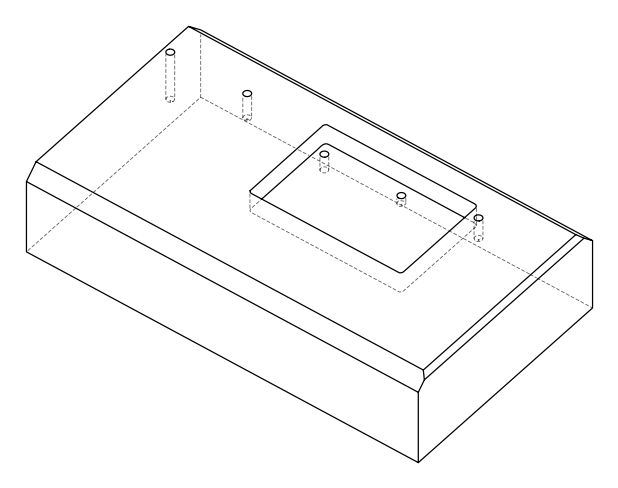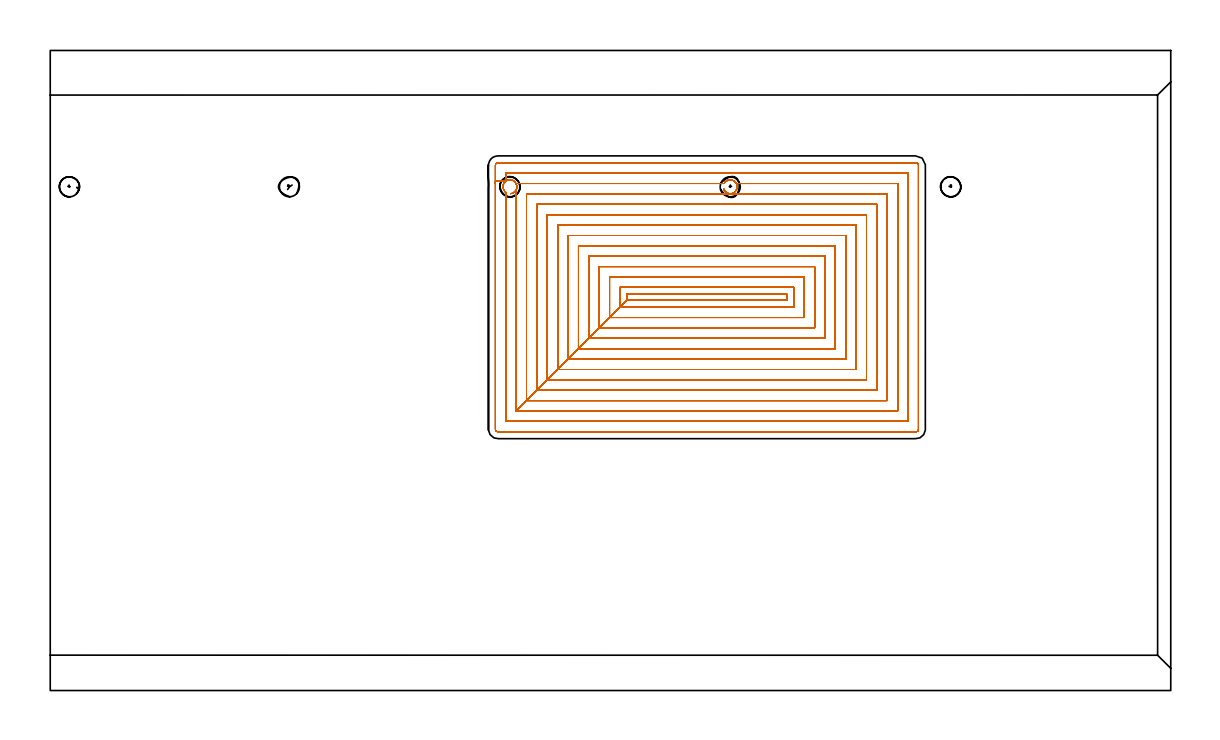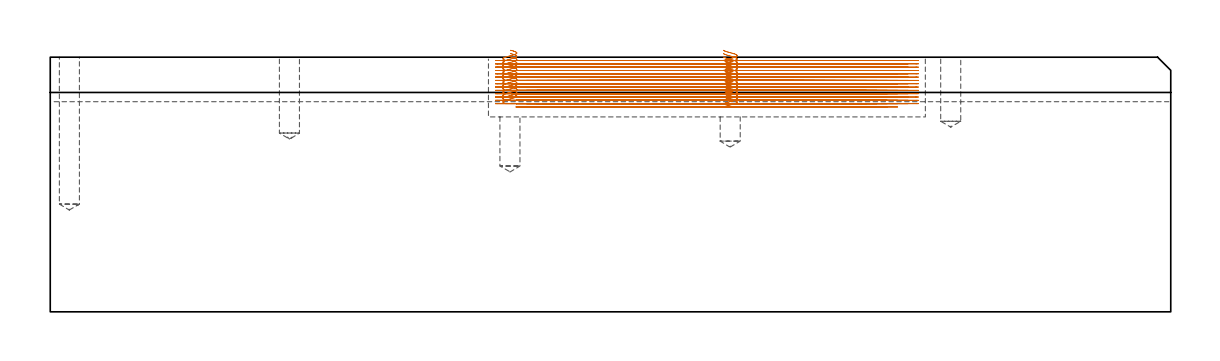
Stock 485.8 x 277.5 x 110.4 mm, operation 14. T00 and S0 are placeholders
(PLAN: 14 operations, 3 tool changes, 250.2 min)
(1 SPOT_DRILL | STEP1POCKET | NXT0321_9005460120000 | 0.03 min | 1 mm3)
(2 SPOT_DRILL_1 | STEP1POCKET_1 | NXT0321_9005460120000 | 0.03 min | 0 mm3)
(3 SPOT_DRILL_2 | STEP1POCKET_2 | NXT0321_9005460120000 | 0.03 min | 2802 mm3)
(4 SPOT_DRILL_3 | STEP1POCKET_3 | NXT0321_9005460120000 | 0.03 min | 2801 mm3)
(5 SPOT_DRILL_4 | STEP1POCKET_4 | NXT0321_9005460120000 | 0.03 min | 2 mm3)
(6 DRILL_BLIND_HOLE_INTO_CENTER | STEP1POCKET | UGT0301_203 | 0.27 min | 3804 mm3)
(7 DRILL_BLIND_HOLE_INTO_CENTER_1 | STEP1POCKET_1 | UGT0301_203 | 0.15 min | 1990 mm3)
(8 DRILL_BLIND_HOLE_INTO_CENTER_2 | STEP1POCKET_2 | UGT0301_203 | 0.11 min | 1342 mm3)
(9 DRILL_BLIND_HOLE_INTO_CENTER_3 | STEP1POCKET_3 | UGT0301_203 | 0.07 min | 707 mm3)
(10 DRILL_BLIND_HOLE_INTO_CENTER_4 | STEP1POCKET_4 | UGT0301_203 | 0.13 min | 1688 mm3)
(11 AREA_MILL | FG_CHAMFER_SURFACE | UGT0205_001 | 27.51 min | 90473 mm3)
(12 AREA_MILL_1 | FG_CHAMFER_SURFACE_1 | UGT0205_001 | 6.11 min | 4130 mm3)
(13 AREA_MILL_2 | FG_CHAMFER_SURFACE_2 | UGT0205_001 | 23.51 min | 56743 mm3)
(14 MILL_RECTANGULAR_POCKET | POCKET_RECTANGULAR_STRAIGHT | NXT0201_008 | Follow Part, ap 1.5, ae 75% | 192.17 min | 595418 mm3)
(TOOL NXT0321_9005460120000 | NC Spot Drill, 142deg, 12mm, Carbide, Uncoated | D12 PA142 FL30 Z2)
(TOOL UGT0301_203 | Twist Drill 8.7 mm | D8.7 PA118 FL80 Z2)
(TOOL UGT0205_001 | Chamfer Mill 20 x 3 x 45 deg. | D20 FL50 Z2)
(TOOL NXT0201_008 | ENDMILL 6mm [2P460-0600-NA 1630] | D6 FL26 Z6)
(OP 14 MILL_RECTANGULAR_POCKET, part 1 of 2)
G17 G21 G94 G90
T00 M6
G54
G17 G0 G90 X291.915 Y217.654 S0 M3
G43 Z120.4 H1
Z113.4
G94 G1 X292.018 Y217.301 Z113.301 F250.
X292.201 Y216.911 Z113.186
X292.432 Y216.61 Z113.084
X292.647 Y216.328 Z112.989
X293.212 Y215.866 Z112.794
X293.638 Y215.646 Z112.665
X294.037 Y215.517 Z112.553
X294.133 Y215.486 Z112.526
X294.614 Y215.416 Z112.396
X295.095 Y215.425 Z112.267
X295.576 Y215.513 Z112.136
X296.102 Y215.706 Z111.985
X296.423 Y215.88 Z111.888
X296.479 Y215.918 Z111.87
X297.011 Y216.385 Z111.68
X297.372 Y216.87 Z111.518
X297.546 Y217.197 Z111.419
X297.565 Y217.242 Z111.405
X297.731 Y217.811 Z111.247
X297.762 Y218.076 Z111.175
X297.788 Y218.294 Z111.116
X297.766 Y218.776 Z110.987
X297.657 Y219.287 Z110.847
X297.511 Y219.675 Z110.736
X297.106 Y220.314 Z110.533
X297.088 Y220.336 Z110.526
X296.63 Y220.773 Z110.356
X295.998 Y221.145 Z110.16
X295.833 Y221.213 Z110.112
X295.639 Y221.275 Z110.057
X295.095 Y221.375 Z109.909
X294.614 Y221.384 Z109.78
X294.099 Y221.309 Z109.641
X293.727 Y221.198 Z109.536
X293.106 Y220.868 Z109.348
X292.916 Y220.73 Z109.285
X292.677 Y220.513 Z109.199
X292.452 Y220.257 Z109.107
X292.415 Y220.202 Z109.09
X292.161 Y219.817 Z108.966
X292.154 Y219.8 Z108.961
X202. F500.
Y219.679
G2 X202.125 Y217.4 R3.009
G1 X202. Y217.148
Y121.2
X250. Y169.2
X319.4
Y171.8
X250.
Y169.2
X247. Y166.2
X322.4
Y174.8
X247.
Y166.2
X242.5 Y161.7
X326.9
Y179.3
X242.5
Y161.7
X238. Y157.2
X331.4
Y183.8
X238.
Y157.2
X233.5 Y152.7
X335.9
Y188.3
X233.5
Y152.7
X229. Y148.2
X340.4
Y192.8
X229.
Y148.2
X224.5 Y143.7
X344.9
Y197.3
X224.5
Y143.7
X220. Y139.2
X349.4
Y201.8
X220.
Y139.2
X215.5 Y134.7
X353.9
Y206.3
X215.5
Y134.7
X211. Y130.2
X358.4
Y210.8
X211.
Y130.2
X206.5 Y125.7
X362.9
Y215.3
X206.5
Y125.7
X202. Y121.2
X367.4
Y219.8
X297.432
G0 X199.568 Y215.43 Z113.4
G1 X199.708 Y215.438 Z113.362 F250.
X200.189 Y215.546 Z113.23
X200.747 Y215.777 Z113.068
X200.865 Y215.844 Z113.032
X201.151 Y216.047 Z112.938
X201.508 Y216.376 Z112.808
X201.641 Y216.53 Z112.754
X201.824 Y216.793 Z112.667
X202.125 Y217.4 Z112.486
X202.227 Y217.78 Z112.381
X202.288 Y218.293 Z112.242
X202.266 Y218.776 Z112.113
X202.15 Y219.319 Z111.964
X201.984 Y219.718 Z111.848
X201.664 Y220.223 Z111.688
X201.157 Y220.738 Z111.494
X200.636 Y221.076 Z111.328
X200.399 Y221.181 Z111.258
X200.279 Y221.233 Z111.223
X199.708 Y221.362 Z111.067
X199.227 Y221.389 Z110.937
X198.743 Y221.338 Z110.807
X198.275 Y221.208 Z110.677
X197.751 Y220.958 Z110.521
X197.359 Y220.684 Z110.393
X197.349 Y220.676 Z110.39
X196.892 Y220.183 Z110.21
X196.814 Y220.074 Z110.174
X196.65 Y219.792 Z110.086
X196.437 Y219.258 Z109.932
X196.317 Y218.697 Z109.778
X196.306 Y218.237 Z109.655
X196.307 Y218.218 Z109.65
X196.36 Y217.843 Z109.549
X196.51 Y217.33 Z109.406
X196.777 Y216.791 Z109.244
X197.169 Y216.294 Z109.075
X197.229 Y216.235 Z109.052
X197.5 Y216.03 Z108.961
Y116.7 F500.
X371.9
Y224.3
X197.5
Y220.783
X193.
Y113.2
G3 X194. Y112.2 R1.
G1 X375.4
G3 X376.4 Y113.2 R1.
G1 Y227.8
G3 X375.4 Y228.8 R1.
G1 X194.
G3 X193. Y227.8 R1.
G1 Y220.783
Y219.783
G0 X291.915 Y217.654 Z111.961
G1 X292.018 Y217.301 Z111.862 F250.
X292.201 Y216.911 Z111.747
X292.647 Y216.328 Z111.55
X293.212 Y215.866 Z111.355
X293.638 Y215.645 Z111.226
X294.133 Y215.486 Z111.087
X294.614 Y215.416 Z110.957
X295.095 Y215.425 Z110.828
X295.576 Y215.513 Z110.697
X296.102 Y215.706 Z110.547
X296.423 Y215.88 Z110.449
X296.479 Y215.918 Z110.431
X297.011 Y216.385 Z110.241
X297.372 Y216.87 Z110.079
X297.546 Y217.197 Z109.98
X297.565 Y217.242 Z109.967
X297.731 Y217.811 Z109.808
X297.788 Y218.294 Z109.678
X297.766 Y218.776 Z109.548
X297.657 Y219.287 Z109.408
X297.511 Y219.675 Z109.297
X297.106 Y220.314 Z109.094
X297.088 Y220.336 Z109.087
X296.63 Y220.773 Z108.917
X295.998 Y221.145 Z108.721
X295.833 Y221.213 Z108.673
X295.639 Y221.275 Z108.618
X295.095 Y221.375 Z108.47
X294.614 Y221.384 Z108.341
X294.099 Y221.309 Z108.202
X293.727 Y221.198 Z108.098
X293.106 Y220.868 Z107.909
X292.916 Y220.73 Z107.846
X292.677 Y220.513 Z107.76
X292.452 Y220.257 Z107.668
X292.161 Y219.817 Z107.527
X292.154 Y219.8 Z107.522
X202. F500.
Y219.679
G2 X202.125 Y217.4 R3.009
G1 X202. Y217.148
Y121.2
X250. Y169.2
X319.4
Y171.8
X250.
Y169.2
X247. Y166.2
X322.4
Y174.8
X247.
Y166.2
X242.5 Y161.7
X326.9
Y179.3
X242.5
Y161.7
X238. Y157.2
X331.4
Y183.8
X238.
Y157.2
X233.5 Y152.7
X335.9
Y188.3
X233.5
Y152.7
X229. Y148.2
X340.4
Y192.8
X229.
Y148.2
X224.5 Y143.7
X344.9
Y197.3
X224.5
Y143.7
X220. Y139.2
X349.4
Y201.8
X220.
Y139.2
X215.5 Y134.7
X353.9
Y206.3
X215.5
Y134.7
X211. Y130.2
X358.4
Y210.8
X211.
Y130.2
X206.5 Y125.7
X362.9
Y215.3
X206.5
Y125.7
X202. Y121.2
X367.4
Y219.8
X297.432
G0 X199.568 Y215.43 Z111.961
G1 X199.708 Y215.438 Z111.923 F250.
X200.189 Y215.546 Z111.791
X200.747 Y215.777 Z111.63
X200.865 Y215.844 Z111.593
X201.151 Y216.047 Z111.499
X201.508 Y216.376 Z111.369
X201.641 Y216.53 Z111.315
X201.824 Y216.793 Z111.229
X202.125 Y217.4 Z111.047
X202.227 Y217.78 Z110.942
X202.288 Y218.294 Z110.803
X202.266 Y218.776 Z110.674
X202.15 Y219.319 Z110.525
X201.984 Y219.718 Z110.409
X201.664 Y220.222 Z110.249
X201.157 Y220.737 Z110.056
X200.636 Y221.076 Z109.889
X200.279 Y221.233 Z109.784
X199.708 Y221.362 Z109.628
X199.227 Y221.389 Z109.499
X198.743 Y221.338 Z109.368
X198.276 Y221.209 Z109.238
X197.751 Y220.958 Z109.082
X197.359 Y220.684 Z108.954
X197.349 Y220.676 Z108.951
X196.892 Y220.183 Z108.771
X196.814 Y220.074 Z108.735
X196.65 Y219.792 Z108.647
X196.437 Y219.258 Z108.493
X196.317 Y218.697 Z108.34
X196.306 Y218.237 Z108.216
X196.307 Y218.218 Z108.211
X196.36 Y217.843 Z108.11
X196.51 Y217.33 Z107.967
X196.777 Y216.791 Z107.805
X197.169 Y216.294 Z107.636
X197.229 Y216.235 Z107.613
X197.5 Y216.03 Z107.522
Y116.7 F500.
X371.9
Y224.3
X197.5
Y220.783
X193.
Y113.2
G3 X194. Y112.2 R1.
G1 X375.4
G3 X376.4 Y113.2 R1.
G1 Y227.8
G3 X375.4 Y228.8 R1.
G1 X194.
G3 X193. Y227.8 R1.
G1 Y220.783
Y219.783
G0 X291.915 Y217.654 Z110.522
G1 X292.018 Y217.301 Z110.424 F250.
X292.201 Y216.911 Z110.308
X292.648 Y216.327 Z110.111
X293.211 Y215.866 Z109.916
X293.638 Y215.645 Z109.787
X294.133 Y215.486 Z109.648
X294.614 Y215.416 Z109.518
X295.095 Y215.425 Z109.389
X295.576 Y215.513 Z109.258
X296.102 Y215.706 Z109.108
X296.423 Y215.88 Z109.01
X296.479 Y215.918 Z108.992
X297.012 Y216.386 Z108.802
X297.371 Y216.869 Z108.64
X297.546 Y217.197 Z108.541
X297.565 Y217.242 Z108.528
X297.731 Y217.811 Z108.369
X297.788 Y218.294 Z108.239
X297.766 Y218.776 Z108.109
X297.657 Y219.287 Z107.969
X297.511 Y219.675 Z107.858
X297.106 Y220.314 Z107.655
X297.088 Y220.336 Z107.648
X296.63 Y220.773 Z107.478
X295.998 Y221.145 Z107.282
X295.833 Y221.213 Z107.234
X295.639 Y221.275 Z107.179
X295.095 Y221.375 Z107.031
X294.614 Y221.384 Z106.902
X294.099 Y221.309 Z106.763
X293.727 Y221.198 Z106.659
X293.106 Y220.868 Z106.47
X292.916 Y220.73 Z106.407
X292.677 Y220.513 Z106.321
X292.452 Y220.257 Z106.229
X292.161 Y219.817 Z106.088
X292.154 Y219.8 Z106.083
X202. F500.
Y219.679
G2 X202.126 Y217.403 R3.013
G1 X202. Y217.148
Y121.2
X250. Y169.2
X319.4
Y171.8
X250.
Y169.2
X247. Y166.2
X322.4
Y174.8
X247.
Y166.2
X242.5 Y161.7
X326.9
Y179.3
X242.5
Y161.7
X238. Y157.2
X331.4
Y183.8
X238.
Y157.2
X233.5 Y152.7
X335.9
Y188.3
X233.5
Y152.7
X229. Y148.2
X340.4
Y192.8
X229.
Y148.2
X224.5 Y143.7
X344.9
Y197.3
X224.5
Y143.7
X220. Y139.2
X349.4
Y201.8
X220.
Y139.2
X215.5 Y134.7
X353.9
Y206.3
X215.5
Y134.7
X211. Y130.2
X358.4
Y210.8
X211.
Y130.2
X206.5 Y125.7
X362.9
Y215.3
X206.5
Y125.7
X202. Y121.2
X367.4
Y219.8
X297.432
G0 X199.568 Y215.43 Z110.522
G1 X199.708 Y215.438 Z110.484 F250.
X200.189 Y215.546 Z110.353
X200.747 Y215.777 Z110.191
X200.865 Y215.844 Z110.154
X201.151 Y216.047 Z110.06
X201.508 Y216.376 Z109.93
X201.641 Y216.53 Z109.876
X201.824 Y216.793 Z109.79
X202.126 Y217.403 Z109.607
X202.227 Y217.778 Z109.503
X202.288 Y218.294 Z109.364
X202.266 Y218.776 Z109.235
X202.15 Y219.322 Z109.085
X201.984 Y219.717 Z108.971
X201.665 Y220.221 Z108.811
X201.157 Y220.737 Z108.617
X200.636 Y221.076 Z108.45
X200.279 Y221.233 Z108.346
X199.708 Y221.362 Z108.189
X199.227 Y221.389 Z108.06
X198.743 Y221.338 Z107.929
X198.277 Y221.209 Z107.8
X197.751 Y220.958 Z107.643
X197.359 Y220.684 Z107.515
X197.349 Y220.676 Z107.512
X196.892 Y220.183 Z107.332
X196.814 Y220.074 Z107.296
X196.65 Y219.792 Z107.208
X196.437 Y219.258 Z107.054
X196.316 Y218.693 Z106.9
X196.306 Y218.239 Z106.778
X196.308 Y218.21 Z106.77
X196.359 Y217.845 Z106.671
X196.51 Y217.33 Z106.528
X196.778 Y216.789 Z106.366
X197.168 Y216.295 Z106.197
X197.229 Y216.235 Z106.174
X197.5 Y216.03 Z106.083
Y116.7 F500.
X371.9
Y224.3
X197.5
Y220.783
X193.
Y113.2
G3 X194. Y112.2 R1.
G1 X375.4
G3 X376.4 Y113.2 R1.
G1 Y227.8
G3 X375.4 Y228.8 R1.
G1 X194.
G3 X193. Y227.8 R1.
G1 Y220.783
Y219.783
G0 X291.915 Y217.654 Z109.083
G1 X292.018 Y217.301 Z108.985 F250.
X292.201 Y216.911 Z108.869
X292.648 Y216.327 Z108.672
X293.211 Y215.866 Z108.477
X293.638 Y215.645 Z108.349
X294.133 Y215.486 Z108.209
X294.614 Y215.416 Z108.079
X295.095 Y215.425 Z107.95
X295.576 Y215.513 Z107.819
X296.102 Y215.706 Z107.669
X296.423 Y215.88 Z107.571
X296.479 Y215.918 Z107.553
X297.012 Y216.386 Z107.363
X297.371 Y216.869 Z107.201
X297.546 Y217.197 Z107.102
X297.565 Y217.242 Z107.089
X297.731 Y217.811 Z106.93
X297.788 Y218.294 Z106.8
X297.766 Y218.776 Z106.67
X297.657 Y219.287 Z106.53
X297.511 Y219.675 Z106.419
X297.106 Y220.314 Z106.217
X297.088 Y220.336 Z106.209
X296.63 Y220.773 Z106.039
X295.998 Y221.145 Z105.843
X295.833 Y221.213 Z105.795
X295.639 Y221.275 Z105.741
X295.095 Y221.375 Z105.592
X294.614 Y221.384 Z105.463
X294.099 Y221.309 Z105.324
X293.727 Y221.198 Z105.22
X293.106 Y220.868 Z105.031
X292.916 Y220.73 Z104.968
X292.677 Y220.513 Z104.882
X292.452 Y220.257 Z104.791
X292.161 Y219.817 Z104.649
X292.154 Y219.8 Z104.644
X202. F500.
Y219.679
G2 X202.126 Y217.403 R3.013
G1 X202. Y217.148
Y121.2
X250. Y169.2
X319.4
Y171.8
X250.
Y169.2
X247. Y166.2
X322.4
Y174.8
X247.
Y166.2
X242.5 Y161.7
X326.9
Y179.3
X242.5
Y161.7
X238. Y157.2
X331.4
Y183.8
X238.
Y157.2
X233.5 Y152.7
X335.9
Y188.3
X233.5
Y152.7
X229. Y148.2
X340.4
Y192.8
X229.
Y148.2
X224.5 Y143.7
X344.9
Y197.3
X224.5
Y143.7
X220. Y139.2
X349.4
Y201.8
X220.
Y139.2
X215.5 Y134.7
X353.9
Y206.3
X215.5
Y134.7
X211. Y130.2
X358.4
Y210.8
X211.
Y130.2
X206.5 Y125.7
X362.9
Y215.3
X206.5
Y125.7
X202. Y121.2
X367.4
Y219.8
X297.432
G0 X199.568 Y215.43 Z109.083
G1 X199.708 Y215.438 Z109.046 F250.
X200.189 Y215.546 Z108.914
X200.747 Y215.777 Z108.752
X200.865 Y215.844 Z108.715
X201.151 Y216.047 Z108.621
X201.508 Y216.376 Z108.491
X201.641 Y216.53 Z108.437
X201.824 Y216.793 Z108.351
X202.126 Y217.403 Z108.169
X202.227 Y217.778 Z108.064
X202.288 Y218.294 Z107.925
X202.266 Y218.776 Z107.796
X202.15 Y219.322 Z107.646
X201.984 Y219.717 Z107.532
X201.665 Y220.221 Z107.372
X201.155 Y220.738 Z107.177
X200.637 Y221.076 Z107.011
X200.279 Y221.233 Z106.907
X199.708 Y221.362 Z106.75
X199.227 Y221.389 Z106.621
X198.743 Y221.338 Z106.49
X198.278 Y221.209 Z106.361
X197.75 Y220.957 Z106.204
X197.359 Y220.684 Z106.076
X197.349 Y220.676 Z106.073
X196.892 Y220.183 Z105.893
X196.814 Y220.074 Z105.857
X196.65 Y219.792 Z105.77
X196.437 Y219.258 Z105.615
X196.316 Y218.693 Z105.461
X196.306 Y218.239 Z105.339
X196.308 Y218.21 Z105.331
X196.359 Y217.845 Z105.232
X196.51 Y217.33 Z105.089
X196.778 Y216.789 Z104.927
X197.168 Y216.295 Z104.758
X197.229 Y216.235 Z104.735
X197.5 Y216.03 Z104.644
Y116.7 F500.
X371.9
Y224.3
X197.5
Y220.783
X193.
Y113.2
G3 X194. Y112.2 R1.
G1 X375.4
G3 X376.4 Y113.2 R1.
G1 Y227.8
G3 X375.4 Y228.8 R1.
G1 X194.
G3 X193. Y227.8 R1.
G1 Y220.783
Y219.783
G0 X291.915 Y217.654 Z107.644
G1 X292.018 Y217.301 Z107.546 F250.
X292.201 Y216.911 Z107.43
X292.648 Y216.327 Z107.233
X293.211 Y215.866 Z107.038
X293.638 Y215.645 Z106.91
X294.133 Y215.486 Z106.77
X294.614 Y215.416 Z106.64
X295.095 Y215.425 Z106.511
X295.576 Y215.513 Z106.38
X296.102 Y215.706 Z106.23
X296.423 Y215.88 Z106.132
X296.479 Y215.918 Z106.114
X297.012 Y216.386 Z105.924
X297.371 Y216.869 Z105.763
X297.546 Y217.197 Z105.663
X297.565 Y217.242 Z105.65
X297.731 Y217.811 Z105.491
X297.788 Y218.294 Z105.361
X297.766 Y218.776 Z105.232
X297.657 Y219.287 Z105.092
X297.511 Y219.675 Z104.98
X297.106 Y220.314 Z104.778
X297.088 Y220.336 Z104.77
X296.63 Y220.773 Z104.601
X295.998 Y221.145 Z104.404
X295.833 Y221.213 Z104.356
X295.639 Y221.275 Z104.302
X295.095 Y221.375 Z104.153
X294.614 Y221.384 Z104.024
X294.099 Y221.309 Z103.885
X293.727 Y221.198 Z103.781
X293.106 Y220.868 Z103.592
X292.916 Y220.73 Z103.53
X292.677 Y220.513 Z103.443
X292.452 Y220.257 Z103.352
X292.161 Y219.817 Z103.21
X292.154 Y219.8 Z103.205
X202. F500.
Y219.679
G2 X202.126 Y217.403 R3.013
G1 X202. Y217.148
Y121.2
X250. Y169.2
X319.4
Y171.8
X250.
Y169.2
X247. Y166.2
X322.4
Y174.8
X247.
Y166.2
X242.5 Y161.7
X326.9
Y179.3
X242.5
Y161.7
X238. Y157.2
X331.4
Y183.8
X238.
Y157.2
X233.5 Y152.7
X335.9
Y188.3
X233.5
Y152.7
X229. Y148.2
X340.4
Y192.8
X229.
Y148.2
X224.5 Y143.7
X344.9
Y197.3
X224.5
Y143.7
X220. Y139.2
X349.4
Y201.8
X220.
Y139.2
X215.5 Y134.7
X353.9
Y206.3
X215.5
Y134.7
X211. Y130.2
X358.4
Y210.8
X211.
Y130.2
X206.5 Y125.7
X362.9
Y215.3
X206.5
Y125.7
X202. Y121.2
X367.4
Y219.8
X297.432
G0 X199.568 Y215.43 Z107.644
G1 X199.708 Y215.438 Z107.607 F250.
X200.189 Y215.546 Z107.475
X200.747 Y215.777 Z107.313
X200.865 Y215.844 Z107.276
X201.151 Y216.047 Z107.183
X201.508 Y216.376 Z107.052
X201.641 Y216.53 Z106.998
X201.824 Y216.793 Z106.912
X202.126 Y217.403 Z106.73
X202.227 Y217.778 Z106.625
X202.288 Y218.294 Z106.486
X202.266 Y218.776 Z106.357
X202.15 Y219.322 Z106.208
X201.984 Y219.717 Z106.093
X201.663 Y220.223 Z105.932
X201.156 Y220.738 Z105.739
X200.637 Y221.076 Z105.573
X200.279 Y221.233 Z105.468
X199.708 Y221.362 Z105.311
X199.227 Y221.389 Z105.182
X198.743 Y221.338 Z105.051
X198.279 Y221.209 Z104.922
X197.75 Y220.957 Z104.765
X197.359 Y220.684 Z104.638
X197.349 Y220.676 Z104.634
X196.892 Y220.183 Z104.454
X196.814 Y220.074 Z104.418
X196.65 Y219.792 Z104.331
X196.437 Y219.258 Z104.177
X196.316 Y218.693 Z104.022
X196.306 Y218.239 Z103.9
X196.308 Y218.21 Z103.892
X196.359 Y217.845 Z103.794
X196.51 Y217.33 Z103.65
X196.778 Y216.789 Z103.488
X197.168 Y216.295 Z103.319
X197.229 Y216.235 Z103.297
X197.5 Y216.03 Z103.205
Y116.7 F500.
X371.9
Y224.3
X197.5
Y220.783
X193.
Y113.2
G3 X194. Y112.2 R1.
G1 X375.4
G3 X376.4 Y113.2 R1.
G1 Y227.8
G3 X375.4 Y228.8 R1.
G1 X194.
G3 X193. Y227.8 R1.
G1 Y220.783
Y219.783
G0 X291.915 Y217.654 Z106.205
G1 X292.018 Y217.301 Z106.107 F250.
X292.201 Y216.911 Z105.991
X292.648 Y216.327 Z105.794
X293.211 Y215.866 Z105.6
X293.638 Y215.645 Z105.471
X294.133 Y215.486 Z105.331
X294.614 Y215.416 Z105.201
X295.095 Y215.425 Z105.072
X295.576 Y215.513 Z104.941
X296.102 Y215.706 Z104.791
X296.423 Y215.88 Z104.693
X296.479 Y215.918 Z104.675
X297.012 Y216.386 Z104.485
X297.371 Y216.869 Z104.324
X297.546 Y217.197 Z104.224
X297.565 Y217.242 Z104.211
X297.731 Y217.811 Z104.052
X297.788 Y218.294 Z103.922
X297.766 Y218.776 Z103.793
X297.657 Y219.287 Z103.653
X297.511 Y219.675 Z103.541
X297.106 Y220.314 Z103.339
X297.088 Y220.336 Z103.331
X296.63 Y220.773 Z103.162
X295.998 Y221.145 Z102.965
X295.833 Y221.213 Z102.917
X295.639 Y221.275 Z102.863
X295.095 Y221.375 Z102.715
X294.614 Y221.384 Z102.586
X294.099 Y221.309 Z102.446
X293.727 Y221.198 Z102.342
X293.106 Y220.868 Z102.154
X292.916 Y220.73 Z102.091
X292.677 Y220.513 Z102.004
X292.452 Y220.257 Z101.913
X292.161 Y219.817 Z101.772
X292.154 Y219.8 Z101.767
X202. F500.
Y219.679
G2 X202.126 Y217.403 R3.013
G1 X202. Y217.148
Y121.2
X250. Y169.2
X319.4
Y171.8
X250.
Y169.2
X247. Y166.2
X322.4
Y174.8
X247.
Y166.2
X242.5 Y161.7
X326.9
Y179.3
X242.5
Y161.7
X238. Y157.2
X331.4
Y183.8
X238.
Y157.2
X233.5 Y152.7
X335.9
Y188.3
X233.5
Y152.7
X229. Y148.2
X340.4
Y192.8
X229.
Y148.2
X224.5 Y143.7
X344.9
Y197.3
X224.5
Y143.7
X220. Y139.2
X349.4
Y201.8
X220.
Y139.2
X215.5 Y134.7
X353.9
Y206.3
X215.5
Y134.7
X211. Y130.2
X358.4
Y210.8
X211.
Y130.2
X206.5 Y125.7
X362.9
Y215.3
X206.5
Y125.7
X202. Y121.2
X367.4
Y219.8
X297.432
G0 X199.568 Y215.43 Z106.205
G1 X199.708 Y215.438 Z106.168 F250.
X200.189 Y215.546 Z106.036
X200.747 Y215.777 Z105.874
X200.865 Y215.844 Z105.838
X201.151 Y216.047 Z105.744
X201.508 Y216.376 Z105.614
X201.641 Y216.53 Z105.559
X201.824 Y216.793 Z105.473
X202.126 Y217.403 Z105.291
X202.227 Y217.778 Z105.187
X202.288 Y218.294 Z105.048
X202.266 Y218.776 Z104.918
X202.15 Y219.322 Z104.769
X201.984 Y219.717 Z104.654
X201.663 Y220.223 Z104.493
X201.156 Y220.738 Z104.3
X200.637 Y221.076 Z104.134
X200.279 Y221.233 Z104.029
X199.708 Y221.362 Z103.872
X199.227 Y221.389 Z103.743
X198.743 Y221.338 Z103.613
X198.279 Y221.209 Z103.484
X197.75 Y220.957 Z103.327
X197.359 Y220.684 Z103.199
X197.349 Y220.676 Z103.195
X196.892 Y220.183 Z103.015
X196.814 Y220.074 Z102.979
X196.65 Y219.792 Z102.892
X196.437 Y219.258 Z102.738
X196.316 Y218.693 Z102.583
X196.306 Y218.239 Z102.461
X196.308 Y218.21 Z102.453
X196.359 Y217.845 Z102.355
X196.51 Y217.33 Z102.211
X196.778 Y216.789 Z102.049
X197.168 Y216.295 Z101.88
X197.229 Y216.235 Z101.858
X197.5 Y216.03 Z101.767
Y116.7 F500.
X371.9
Y224.3
X197.5
Y220.783
X193.
Y113.2
G3 X194. Y112.2 R1.
G1 X375.4
G3 X376.4 Y113.2 R1.
G1 Y227.8
G3 X375.4 Y228.8 R1.
G1 X194.
G3 X193. Y227.8 R1.
G1 Y220.783
Y219.783
G0 X291.915 Y217.654 Z104.767
G1 X292.018 Y217.301 Z104.668 F250.
X292.201 Y216.911 Z104.553
X292.648 Y216.327 Z104.355
X293.211 Y215.866 Z104.161
X293.638 Y215.645 Z104.032
X294.133 Y215.486 Z103.892
X294.614 Y215.416 Z103.762
X295.095 Y215.425 Z103.633
X295.576 Y215.513 Z103.502
X296.102 Y215.706 Z103.352
X296.423 Y215.88 Z103.254
X296.479 Y215.918 Z103.236
X297.012 Y216.386 Z103.046
X297.371 Y216.869 Z102.885
X297.546 Y217.197 Z102.785
X297.565 Y217.242 Z102.772
X297.731 Y217.811 Z102.613
X297.788 Y218.294 Z102.483
X297.766 Y218.776 Z102.354
X297.657 Y219.287 Z102.214
X297.511 Y219.675 Z102.103
X297.106 Y220.314 Z101.9
X297.088 Y220.336 Z101.892
X296.63 Y220.773 Z101.723
X295.998 Y221.145 Z101.526
X295.833 Y221.213 Z101.478
X295.639 Y221.275 Z101.424
X295.095 Y221.375 Z101.276
X294.614 Y221.384 Z101.147
X294.099 Y221.309 Z101.007
X293.727 Y221.198 Z100.903
X293.106 Y220.868 Z100.715
X292.916 Y220.73 Z100.652
X292.677 Y220.513 Z100.565
X292.452 Y220.257 Z100.474
X292.161 Y219.817 Z100.333
X292.154 Y219.8 Z100.328
X202. F500.
Y219.679
G2 X202.126 Y217.403 R3.013
G1 X202. Y217.148
Y121.2
X250. Y169.2
X319.4
Y171.8
X250.
Y169.2
X247. Y166.2
X322.4
Y174.8
X247.
Y166.2
X242.5 Y161.7
X326.9
Y179.3
X242.5
Y161.7
X238. Y157.2
X331.4
Y183.8
X238.
Y157.2
X233.5 Y152.7
X335.9
Y188.3
X233.5
Y152.7
X229. Y148.2
X340.4
Y192.8
X229.
Y148.2
X224.5 Y143.7
X344.9
Y197.3
X224.5
Y143.7
X220. Y139.2
X349.4
Y201.8
X220.
Y139.2
X215.5 Y134.7
X353.9
Y206.3
X215.5
Y134.7
X211. Y130.2
X358.4
Y210.8
X211.
Y130.2
X206.5 Y125.7
X362.9
Y215.3
X206.5
Y125.7
X202. Y121.2
X367.4
Y219.8
X297.432
G0 X199.568 Y215.43 Z104.767
G1 X199.708 Y215.438 Z104.729 F250.
X200.189 Y215.546 Z104.597
X200.747 Y215.777 Z104.435
X200.865 Y215.844 Z104.399
X201.151 Y216.047 Z104.305
X201.508 Y216.376 Z104.175
X201.641 Y216.53 Z104.12
X201.824 Y216.793 Z104.034
X202.126 Y217.403 Z103.852
X202.227 Y217.778 Z103.748
X202.288 Y218.294 Z103.609
X202.266 Y218.776 Z103.479
X202.15 Y219.322 Z103.33
X201.984 Y219.717 Z103.215
X201.663 Y220.223 Z103.054
X201.156 Y220.738 Z102.861
X200.637 Y221.076 Z102.695
X200.279 Y221.233 Z102.59
X199.708 Y221.362 Z102.433
X199.227 Y221.389 Z102.304
X198.743 Y221.338 Z102.174
X198.275 Y221.208 Z102.044
X197.751 Y220.958 Z101.888
X197.359 Y220.684 Z101.76
X197.349 Y220.676 Z101.756
X196.892 Y220.183 Z101.576
X196.814 Y220.074 Z101.54
X196.65 Y219.792 Z101.453
X196.437 Y219.258 Z101.299
X196.316 Y218.693 Z101.144
X196.306 Y218.239 Z101.022
X196.308 Y218.21 Z101.015
X196.359 Y217.845 Z100.916
X196.51 Y217.33 Z100.772
X196.778 Y216.789 Z100.61
X197.168 Y216.295 Z100.442
X197.229 Y216.235 Z100.419
X197.5 Y216.03 Z100.328
Y116.7 F500.
X371.9
Y224.3
X197.5
Y220.783
X193.
Y113.2
G3 X194. Y112.2 R1.
G1 X375.4
G3 X376.4 Y113.2 R1.
G1 Y227.8
G3 X375.4 Y228.8 R1.
G1 X194.
G3 X193. Y227.8 R1.
G1 Y220.783
Y219.783
G0 X291.915 Y217.654 Z103.328
G1 X292.018 Y217.301 Z103.229 F250.
X292.201 Y216.911 Z103.114
X292.648 Y216.327 Z102.917
X293.211 Y215.866 Z102.722
X293.638 Y215.645 Z102.593
X294.133 Y215.486 Z102.454
X294.614 Y215.416 Z102.323
X295.095 Y215.425 Z102.194
X295.576 Y215.513 Z102.063
X296.102 Y215.706 Z101.913
X296.423 Y215.88 Z101.816
X296.479 Y215.918 Z101.797
X297.012 Y216.386 Z101.607
X297.371 Y216.869 Z101.446
X297.546 Y217.197 Z101.346
X297.565 Y217.242 Z101.333
X297.731 Y217.811 Z101.174
X297.788 Y218.294 Z101.044
X297.766 Y218.776 Z100.915
X297.657 Y219.287 Z100.775
X297.511 Y219.675 Z100.664
X297.106 Y220.314 Z100.461
X297.088 Y220.336 Z100.454
X296.63 Y220.773 Z100.284
X295.998 Y221.145 Z100.087
X295.833 Y221.213 Z100.04
X295.639 Y221.275 Z99.985
X295.095 Y221.375 Z99.837
X294.614 Y221.384 Z99.708
X294.099 Y221.309 Z99.568
X293.727 Y221.198 Z99.464
X293.106 Y220.868 Z99.276
X292.916 Y220.73 Z99.213
X292.677 Y220.513 Z99.126
X292.452 Y220.257 Z99.035
X292.161 Y219.817 Z98.894
X292.154 Y219.8 Z98.889
X202. F500.
Y219.679
G2 X202.126 Y217.403 R3.013
G1 X202. Y217.148
Y121.2
X250. Y169.2
X319.4
Y171.8
X250.
Y169.2
X247. Y166.2
X322.4
Y174.8
X247.
Y166.2
X242.5 Y161.7
X326.9
Y179.3
X242.5
Y161.7
X238. Y157.2
X331.4
Y183.8
X238.
Y157.2
X233.5 Y152.7
X335.9
Y188.3
X233.5
Y152.7
X229. Y148.2
X340.4
Y192.8
X229.
Y148.2
X224.5 Y143.7
X344.9
Y197.3
X224.5
Y143.7
X220. Y139.2
X349.4
Y201.8
X220.
Y139.2
X215.5 Y134.7
X353.9
Y206.3
X215.5
Y134.7
X211. Y130.2
X358.4
Y210.8
X211.
Y130.2
X206.5 Y125.7
X362.9
Y215.3
X206.5
Y125.7
X202. Y121.2
X367.4
Y219.8
X297.432
G0 X199.568 Y215.43 Z103.328
G1 X199.708 Y215.438 Z103.29 F250.
X200.189 Y215.546 Z103.158
X200.747 Y215.777 Z102.996
X200.865 Y215.844 Z102.96
X201.151 Y216.047 Z102.866
X201.508 Y216.376 Z102.736
X201.641 Y216.53 Z102.681
X201.824 Y216.793 Z102.595
X202.126 Y217.403 Z102.413
X202.227 Y217.778 Z102.309
X202.288 Y218.294 Z102.17
X202.266 Y218.776 Z102.04
X202.15 Y219.322 Z101.891
X201.984 Y219.717 Z101.776
X201.663 Y220.223 Z101.616
X201.156 Y220.738 Z101.422
X200.637 Y221.076 Z101.256
X200.279 Y221.233 Z101.151
X199.708 Y221.362 Z100.994
X199.227 Y221.389 Z100.865
X198.743 Y221.338 Z100.735
X198.275 Y221.208 Z100.605
X197.751 Y220.958 Z100.449
X197.359 Y220.684 Z100.321
X197.349 Y220.676 Z100.318
X196.892 Y220.183 Z100.137
X196.814 Y220.074 Z100.101
X196.65 Y219.792 Z100.014
X196.437 Y219.258 Z99.86
X196.316 Y218.693 Z99.705
X196.306 Y218.239 Z99.584
X196.308 Y218.21 Z99.576
X196.359 Y217.845 Z99.477
X196.51 Y217.33 Z99.333
X196.778 Y216.789 Z99.171
X197.168 Y216.295 Z99.003
X197.229 Y216.235 Z98.98
X197.5 Y216.03 Z98.889
Y116.7 F500.
X371.9
Y224.3
X197.5
Y220.783
X193.
Y113.2
G3 X194. Y112.2 R1.
G1 X375.4
G3 X376.4 Y113.2 R1.
G1 Y227.8
G3 X375.4 Y228.8 R1.
G1 X194.
G3 X193. Y227.8 R1.
G1 Y220.783
Y219.783
G0 X291.915 Y217.654 Z101.889
G1 X292.018 Y217.301 Z101.79 F250.
X292.201 Y216.911 Z101.675
X292.648 Y216.327 Z101.478
X293.211 Y215.866 Z101.283
X293.638 Y215.645 Z101.154
X294.133 Y215.486 Z101.015
X294.614 Y215.416 Z100.884
X295.095 Y215.425 Z100.756
X295.576 Y215.513 Z100.625
X296.102 Y215.706 Z100.474
X296.423 Y215.88 Z100.377
X296.479 Y215.918 Z100.359
X297.012 Y216.386 Z100.168
X297.371 Y216.869 Z100.007
X297.546 Y217.197 Z99.908
X297.565 Y217.242 Z99.894
X297.731 Y217.811 Z99.735
X297.788 Y218.294 Z99.605
X297.766 Y218.776 Z99.476
X297.657 Y219.287 Z99.336
X297.511 Y219.675 Z99.225
X297.106 Y220.314 Z99.022
X297.088 Y220.336 Z99.015
X296.63 Y220.773 Z98.845
X295.998 Y221.145 Z98.648
X295.833 Y221.213 Z98.601
X295.639 Y221.275 Z98.546
X295.095 Y221.375 Z98.398
X294.614 Y221.384 Z98.269
X294.099 Y221.309 Z98.13
X293.727 Y221.198 Z98.025
X293.106 Y220.868 Z97.837
X292.916 Y220.73 Z97.774
X292.677 Y220.513 Z97.687
X292.452 Y220.257 Z97.596
X292.161 Y219.817 Z97.455
X292.154 Y219.8 Z97.45
X202. F500.
Y219.679
G2 X202.126 Y217.403 R3.013
G1 X202. Y217.148
Y121.2
X250. Y169.2
X319.4
Y171.8
X250.
Y169.2
X247. Y166.2
X322.4
Y174.8
X247.
Y166.2
X242.5 Y161.7
X326.9
Y179.3
X242.5
Y161.7
X238. Y157.2
X331.4
Y183.8
X238.
Y157.2
X233.5 Y152.7
X335.9
Y188.3
X233.5
Y152.7
X229. Y148.2
X340.4
Y192.8
X229.
Y148.2
X224.5 Y143.7
X344.9
Y197.3
X224.5
Y143.7
X220. Y139.2
X349.4
Y201.8
X220.
Y139.2
X215.5 Y134.7
X353.9
Y206.3
X215.5
Y134.7
X211. Y130.2
X358.4
Y210.8
X211.
Y130.2
X206.5 Y125.7
X362.9
Y215.3
X206.5
Y125.7
X202. Y121.2
X367.4
Y219.8
X297.432
G0 X199.568 Y215.43 Z101.889
G1 X199.708 Y215.438 Z101.851 F250.
X200.189 Y215.546 Z101.719
X200.747 Y215.777 Z101.557
X200.865 Y215.844 Z101.521
X201.151 Y216.047 Z101.427
X201.508 Y216.376 Z101.297
X201.641 Y216.53 Z101.243
X201.824 Y216.793 Z101.157
X202.126 Y217.403 Z100.974
X202.227 Y217.778 Z100.87
X202.288 Y218.294 Z100.731
X202.266 Y218.776 Z100.602
X202.15 Y219.322 Z100.452
X201.984 Y219.717 Z100.337
X201.663 Y220.223 Z100.177
X201.156 Y220.738 Z99.983
X200.637 Y221.076 Z99.817
X200.279 Y221.233 Z99.712
X199.708 Y221.362 Z99.556
X199.227 Y221.389 Z99.426
X198.743 Y221.338 Z99.296
X198.275 Y221.208 Z99.166
X197.751 Y220.958 Z99.01
X197.359 Y220.684 Z98.882
X197.349 Y220.676 Z98.879
X196.892 Y220.183 Z98.699
X196.814 Y220.074 Z98.663
X196.65 Y219.792 Z98.575
X196.437 Y219.258 Z98.421
X196.316 Y218.693 Z98.266
X196.306 Y218.239 Z98.145
X196.308 Y218.21 Z98.137
X196.359 Y217.845 Z98.038
X196.51 Y217.33 Z97.894
X196.778 Y216.789 Z97.732
X197.168 Y216.295 Z97.564
X197.229 Y216.235 Z97.541
X197.5 Y216.03 Z97.45
Y116.7 F500.
X371.9
Y224.3
X197.5
Y220.783
X193.
Y113.2
G3 X194. Y112.2 R1.
G1 X375.4
G3 X376.4 Y113.2 R1.
G1 Y227.8
G3 X375.4 Y228.8 R1.
G1 X194.
G3 X193. Y227.8 R1.
G1 Y220.783
Y219.783
G0 X291.915 Y217.654 Z100.45
G1 X292.018 Y217.301 Z100.351 F250.
X292.201 Y216.911 Z100.236
X292.648 Y216.327 Z100.039
X293.211 Y215.866 Z99.844
X293.638 Y215.645 Z99.715
X294.133 Y215.486 Z99.576
X294.614 Y215.416 Z99.446
X295.095 Y215.425 Z99.317
X295.576 Y215.513 Z99.186
X296.102 Y215.706 Z99.035
X296.423 Y215.88 Z98.938
X296.479 Y215.918 Z98.92
X297.012 Y216.386 Z98.729
X297.371 Y216.869 Z98.568
X297.546 Y217.197 Z98.469
X297.565 Y217.242 Z98.456
X297.731 Y217.811 Z98.297
X297.788 Y218.294 Z98.167
X297.766 Y218.776 Z98.037
X297.657 Y219.287 Z97.897
X297.511 Y219.675 Z97.786
X297.106 Y220.314 Z97.583
X297.088 Y220.336 Z97.576
X296.63 Y220.773 Z97.406
X295.998 Y221.145 Z97.21
X295.833 Y221.213 Z97.162
X295.639 Y221.275 Z97.107
X295.095 Y221.375 Z96.959
X294.614 Y221.384 Z96.83
X294.099 Y221.309 Z96.691
X293.727 Y221.198 Z96.587
X293.106 Y220.868 Z96.398
X292.916 Y220.73 Z96.335
X292.677 Y220.513 Z96.249
X292.452 Y220.257 Z96.157
X292.161 Y219.817 Z96.016
X292.154 Y219.8 Z96.011
X202. F500.
Y219.679
G2 X202.126 Y217.403 R3.013
G1 X202. Y217.148
Y121.2
X250. Y169.2
X319.4
Y171.8
X250.
Y169.2
X247. Y166.2
X322.4
Y174.8
X247.
Y166.2
X242.5 Y161.7
X326.9
Y179.3
X242.5
Y161.7
X238. Y157.2
X331.4
Y183.8
X238.
Y157.2
X233.5 Y152.7
X335.9
Y188.3
X233.5
Y152.7
X229. Y148.2
X340.4
Y192.8
X229.
Y148.2
X224.5 Y143.7
X344.9
Y197.3
X224.5
Y143.7
X220. Y139.2
X349.4
Y201.8
X220.
Y139.2
X215.5 Y134.7
X353.9
Y206.3
X215.5
Y134.7
X211. Y130.2
X358.4
Y210.8
X211.
Y130.2
X206.5 Y125.7
X362.9
Y215.3
X206.5
Y125.7
X202. Y121.2
X367.4
Y219.8
X297.432
G0 X199.568 Y215.43 Z100.45
G1 X199.708 Y215.438 Z100.412 F250.
X200.189 Y215.546 Z100.28
X200.747 Y215.777 Z100.119
X200.865 Y215.844 Z100.082
X201.151 Y216.047 Z99.988
X201.508 Y216.376 Z99.858
X201.641 Y216.53 Z99.804
X201.824 Y216.793 Z99.718
X202.126 Y217.403 Z99.535
X202.227 Y217.778 Z99.431
X202.288 Y218.294 Z99.292
X202.266 Y218.776 Z99.163
X202.15 Y219.322 Z99.013
X201.984 Y219.717 Z98.898
X201.663 Y220.223 Z98.738
X201.156 Y220.738 Z98.544
X200.637 Y221.076 Z98.378
X200.279 Y221.233 Z98.273
X199.708 Y221.362 Z98.117
X199.227 Y221.389 Z97.988
X198.743 Y221.338 Z97.857
X198.275 Y221.208 Z97.727
X197.751 Y220.958 Z97.571
X197.359 Y220.684 Z97.443
X197.349 Y220.676 Z97.44
X196.892 Y220.183 Z97.26
X196.814 Y220.074 Z97.224
X196.65 Y219.792 Z97.136
X196.437 Y219.258 Z96.982
X196.316 Y218.693 Z96.828
X196.306 Y218.239 Z96.706
X196.308 Y218.21 Z96.698
X196.359 Y217.845 Z96.599
X196.51 Y217.33 Z96.456
X196.778 Y216.789 Z96.294
X197.168 Y216.295 Z96.125
X197.229 Y216.235 Z96.102
X197.5 Y216.03 Z96.011
Y116.7 F500.
X371.9
Y224.3
X197.5
Y220.783
X193.
Y113.2
G3 X194. Y112.2 R1.
G1 X375.4
G3 X376.4 Y113.2 R1.
G1 Y227.8
G3 X375.4 Y228.8 R1.
G1 X194.
G3 X193. Y227.8 R1.
G1 Y220.783
Y219.783
G0 X291.915 Y217.654 Z99.011
G1 X292.018 Y217.301 Z98.913 F250.
X292.201 Y216.911 Z98.797
X292.648 Y216.327 Z98.6
X293.21 Y215.868 Z98.406
X293.639 Y215.645 Z98.276
X294.133 Y215.486 Z98.137
X294.614 Y215.416 Z98.007
X295.095 Y215.425 Z97.878
X295.576 Y215.513 Z97.747
X296.102 Y215.706 Z97.597
X296.423 Y215.88 Z97.499
X296.479 Y215.918 Z97.481
X297.012 Y216.386 Z97.29
X297.371 Y216.869 Z97.129
X297.546 Y217.197 Z97.03
X297.565 Y217.242 Z97.017
X297.731 Y217.811 Z96.858
X297.788 Y218.294 Z96.728
X297.766 Y218.776 Z96.598
X297.657 Y219.287 Z96.458
X297.511 Y219.675 Z96.347
X297.106 Y220.314 Z96.144
X297.088 Y220.336 Z96.137
X296.63 Y220.773 Z95.967
X295.998 Y221.145 Z95.771
X295.833 Y221.213 Z95.723
X295.639 Y221.275 Z95.668
X295.095 Y221.375 Z95.52
X294.614 Y221.384 Z95.391
X294.099 Y221.309 Z95.252
X293.727 Y221.198 Z95.148
X293.106 Y220.868 Z94.959
X292.916 Y220.73 Z94.896
X292.677 Y220.513 Z94.81
X292.452 Y220.257 Z94.718
X292.161 Y219.817 Z94.577
X292.154 Y219.8 Z94.572
X202. F500.
Y219.679
G2 X202.126 Y217.403 R3.013
G1 X202. Y217.148
Y121.2
X250. Y169.2
X319.4
Y171.8
X250.
Y169.2
X247. Y166.2
X322.4
Y174.8
X247.
Y166.2
X242.5 Y161.7
X326.9
Y179.3
X242.5
Y161.7
X238. Y157.2
X331.4
Y183.8
X238.
Y157.2
X233.5 Y152.7
X335.9
Y188.3
X233.5
Y152.7
X229. Y148.2
X340.4
Y192.8
X229.
Y148.2
X224.5 Y143.7
X344.9
Y197.3
X224.5
Y143.7
X220. Y139.2
X349.4
Y201.8
X220.
Y139.2
X215.5 Y134.7
X353.9
Y206.3
X215.5
Y134.7
X211. Y130.2
X358.4
Y210.8
X211.
Y130.2
X206.5 Y125.7
X362.9
Y215.3
X206.5
Y125.7
X202. Y121.2
X367.4
Y219.8
X297.432
G0 X199.568 Y215.43 Z99.011
G1 X199.708 Y215.438 Z98.973 F250.
X200.189 Y215.546 Z98.842
X200.747 Y215.777 Z98.68
X200.865 Y215.844 Z98.643
X201.151 Y216.047 Z98.549
X201.508 Y216.376 Z98.419
X201.641 Y216.53 Z98.365
X201.824 Y216.793 Z98.279
X202.126 Y217.403 Z98.096
X202.227 Y217.778 Z97.992
X202.288 Y218.294 Z97.853
X202.266 Y218.776 Z97.724
X202.15 Y219.322 Z97.574
X201.984 Y219.717 Z97.46
X201.663 Y220.223 Z97.299
X201.156 Y220.738 Z97.105
X200.637 Y221.076 Z96.939
X200.279 Y221.233 Z96.835
X199.708 Y221.362 Z96.678
X199.227 Y221.389 Z96.549
X198.743 Y221.338 Z96.418
X198.275 Y221.208 Z96.288
X197.751 Y220.958 Z96.133
X197.359 Y220.684 Z96.004
X197.349 Y220.676 Z96.001
X196.892 Y220.183 Z95.821
X196.814 Y220.074 Z95.785
X196.65 Y219.792 Z95.697
X196.437 Y219.258 Z95.543
X196.316 Y218.693 Z95.389
X196.306 Y218.239 Z95.267
X196.308 Y218.21 Z95.259
X196.359 Y217.845 Z95.16
X196.51 Y217.33 Z95.017
X196.778 Y216.789 Z94.855
X197.168 Y216.295 Z94.686
X197.229 Y216.235 Z94.663
X197.5 Y216.03 Z94.572
Y116.7 F500.
X371.9
Y224.3
X197.5
Y220.783
X193.
Y113.2
G3 X194. Y112.2 R1.
G1 X375.4
G3 X376.4 Y113.2 R1.
G1 Y227.8
G3 X375.4 Y228.8 R1.
G1 X194.
G3 X193. Y227.8 R1.
G1 Y220.783
Y219.783
G0 X291.915 Y217.654 Z97.572
G1 X292.018 Y217.301 Z97.474 F250.
X292.201 Y216.911 Z97.358
X292.648 Y216.327 Z97.161
X293.21 Y215.868 Z96.967
X293.639 Y215.645 Z96.837
X294.133 Y215.486 Z96.698
X294.614 Y215.416 Z96.568
X295.095 Y215.425 Z96.439
X295.576 Y215.513 Z96.308
X296.102 Y215.706 Z96.158
X296.423 Y215.88 Z96.06
X296.479 Y215.918 Z96.042
X297.012 Y216.386 Z95.852
X297.371 Y216.869 Z95.69
X297.546 Y217.197 Z95.591
X297.565 Y217.242 Z95.578
X297.731 Y217.811 Z95.419
X297.788 Y218.294 Z95.289
X297.766 Y218.776 Z95.159
X297.657 Y219.287 Z95.019
X297.511 Y219.675 Z94.908
X297.106 Y220.314 Z94.705
X297.088 Y220.336 Z94.698
X296.63 Y220.773 Z94.528
X295.998 Y221.145 Z94.332
X295.833 Y221.213 Z94.284
X295.639 Y221.275 Z94.23
X295.095 Y221.375 Z94.081
X294.614 Y221.384 Z93.952
X294.099 Y221.309 Z93.813
X293.727 Y221.198 Z93.709
X293.106 Y220.868 Z93.52
X292.916 Y220.73 Z93.457
X292.677 Y220.513 Z93.371
X292.452 Y220.257 Z93.28
X292.161 Y219.817 Z93.138
X292.154 Y219.8 Z93.133
X202. F500.
Y219.679
G2 X202.126 Y217.403 R3.013
G1 X202. Y217.148
Y121.2
X250. Y169.2
X319.4
Y171.8
X250.
Y169.2
X247. Y166.2
X322.4
Y174.8
X247.
Y166.2
X242.5 Y161.7
X326.9
Y179.3
X242.5
Y161.7
X238. Y157.2
X331.4
Y183.8
X238.
Y157.2
X233.5 Y152.7
X335.9
Y188.3
X233.5
Y152.7
X229. Y148.2
X340.4
Y192.8
X229.
Y148.2
X224.5 Y143.7
X344.9
Y197.3
X224.5
Y143.7
X220. Y139.2
X349.4
Y201.8
X220.
Y139.2
X215.5 Y134.7
X353.9
Y206.3
X215.5
Y134.7
X211. Y130.2
X358.4
Y210.8
X211.
Y130.2
X206.5 Y125.7
X362.9
Y215.3
X206.5
Y125.7
X202. Y121.2
X367.4
Y219.8
X297.432
G0 X199.568 Y215.43 Z97.572
G1 X199.708 Y215.438 Z97.535 F250.
X200.189 Y215.546 Z97.403
X200.747 Y215.777 Z97.241
X200.865 Y215.844 Z97.204
X201.151 Y216.047 Z97.11
X201.508 Y216.376 Z96.98
X201.641 Y216.53 Z96.926
X201.824 Y216.793 Z96.84
X202.126 Y217.403 Z96.658
X202.227 Y217.778 Z96.553
X202.288 Y218.294 Z96.414
X202.266 Y218.776 Z96.285
X202.15 Y219.322 Z96.135
X201.984 Y219.717 Z96.021
X201.663 Y220.223 Z95.86
X201.156 Y220.738 Z95.666
X200.637 Y221.076 Z95.5
X200.279 Y221.233 Z95.396
X199.708 Y221.362 Z95.239
X199.227 Y221.389 Z95.11
X198.743 Y221.338 Z94.979
X198.275 Y221.208 Z94.849
X197.751 Y220.958 Z94.694
X197.359 Y220.684 Z94.565
X197.349 Y220.676 Z94.562
X196.892 Y220.183 Z94.382
X196.814 Y220.074 Z94.346
X196.65 Y219.792 Z94.259
X196.437 Y219.258 Z94.104
X196.316 Y218.693 Z93.95
X196.306 Y218.239 Z93.828
X196.308 Y218.21 Z93.82
X196.359 Y217.845 Z93.721
X196.51 Y217.33 Z93.578
X196.778 Y216.789 Z93.416
X197.168 Y216.295 Z93.247
X197.229 Y216.235 Z93.224
X197.5 Y216.03 Z93.133
Y116.7 F500.
X371.9
Y224.3
X197.5
Y220.783
X193.
Y113.2
G3 X194. Y112.2 R1.
G1 X375.4
G3 X376.4 Y113.2 R1.
G1 Y227.8
G3 X375.4 Y228.8 R1.
G1 X194.
G3 X193. Y227.8 R1.
G1 Y220.783
Y219.783
G0 X291.915 Y217.654 Z96.133
G1 X292.018 Y217.301 Z96.035 F250.
X292.201 Y216.911 Z95.919
X292.648 Y216.327 Z95.722
X293.211 Y215.866 Z95.527
X293.638 Y215.645 Z95.399
X294.133 Y215.486 Z95.259
X294.614 Y215.416 Z95.129
X295.095 Y215.425 Z95.
X295.576 Y215.513 Z94.869
X296.102 Y215.706 Z94.719
X296.423 Y215.88 Z94.621
X296.479 Y215.918 Z94.603
X297.012 Y216.386 Z94.413
X297.371 Y216.869 Z94.252
X297.546 Y217.197 Z94.152
X297.565 Y217.242 Z94.139
X297.731 Y217.811 Z93.98
X297.788 Y218.294 Z93.85
X297.766 Y218.776 Z93.721
X297.657 Y219.287 Z93.58
X297.511 Y219.675 Z93.469
X297.106 Y220.314 Z93.267
X297.088 Y220.336 Z93.259
X296.63 Y220.773 Z93.09
X295.998 Y221.145 Z92.893
X295.833 Y221.213 Z92.845
X295.639 Y221.275 Z92.791
X295.095 Y221.375 Z92.642
X294.614 Y221.384 Z92.513
X294.099 Y221.309 Z92.374
X293.727 Y221.198 Z92.27
X293.106 Y220.868 Z92.081
X292.916 Y220.73 Z92.019
X292.677 Y220.513 Z91.932
X292.452 Y220.257 Z91.841
X292.161 Y219.817 Z91.699
X292.154 Y219.8 Z91.694
X202. F500.
Y219.679
G2 X202.126 Y217.403 R3.013
G1 X202. Y217.148
Y121.2
X250. Y169.2
X319.4
Y171.8
X250.
Y169.2
X247. Y166.2
X322.4
Y174.8
X247.
Y166.2
X242.5 Y161.7
X326.9
Y179.3
X242.5
Y161.7
X238. Y157.2
X331.4
Y183.8
X238.
Y157.2
X233.5 Y152.7
X335.9
Y188.3
X233.5
Y152.7
X229. Y148.2
X340.4
Y192.8
X229.
Y148.2
X224.5 Y143.7
X344.9
Y197.3
X224.5
Y143.7
X220. Y139.2
X349.4
Y201.8
X220.
Y139.2
X215.5 Y134.7
X353.9
Y206.3
X215.5
Y134.7
X211. Y130.2
X358.4
Y210.8
X211.
Y130.2
X206.5 Y125.7
X362.9
Y215.3
X206.5
Y125.7
X202. Y121.2
X367.4
Y219.8
X297.432
G0 X199.568 Y215.43 Z96.133
G1 X199.708 Y215.438 Z96.096 F250.
X200.189 Y215.546 Z95.964
X200.747 Y215.777 Z95.802
X200.865 Y215.844 Z95.765
X201.151 Y216.047 Z95.672
X201.508 Y216.376 Z95.541
X201.641 Y216.53 Z95.487
X201.824 Y216.793 Z95.401
X202.126 Y217.403 Z95.219
X202.227 Y217.778 Z95.114
X202.288 Y218.294 Z94.975
X202.266 Y218.776 Z94.846
X202.15 Y219.322 Z94.696
X201.984 Y219.717 Z94.582
X201.663 Y220.223 Z94.421
X201.156 Y220.738 Z94.228
X200.637 Y221.076 Z94.061
X200.279 Y221.233 Z93.957
X199.708 Y221.362 Z93.8
X199.227 Y221.389 Z93.671
X198.743 Y221.338 Z93.54
X198.275 Y221.208 Z93.41
X197.751 Y220.958 Z93.255
X197.359 Y220.684 Z93.126
X197.349 Y220.676 Z93.123
X196.892 Y220.183 Z92.943
X196.814 Y220.074 Z92.907
X196.65 Y219.792 Z92.82
X196.437 Y219.258 Z92.665
X196.316 Y218.693 Z92.511
X196.306 Y218.239 Z92.389
X196.308 Y218.21 Z92.381
X196.359 Y217.845 Z92.282
X196.51 Y217.33 Z92.139
X196.778 Y216.789 Z91.977
X197.168 Y216.295 Z91.808
X197.229 Y216.235 Z91.785
X197.5 Y216.03 Z91.694
Y116.7 F500.
X371.9
Y224.3
X197.5
Y220.783
X193.
Y113.2
G3 X194. Y112.2 R1.
G1 X375.4
G3 X376.4 Y113.2 R1.
G1 Y227.8
G3 X375.4 Y228.8 R1.
G1 X194.
G3 X193. Y227.8 R1.
G1 Y220.783
Y219.783
G0 X291.915 Y217.654 Z94.694
G1 X292.018 Y217.301 Z94.596 F250.
X292.201 Y216.911 Z94.48
X292.648 Y216.327 Z94.283
X293.211 Y215.866 Z94.088
X293.638 Y215.645 Z93.96
X294.133 Y215.486 Z93.82
X294.614 Y215.416 Z93.69
X295.095 Y215.425 Z93.561
X295.576 Y215.513 Z93.43
X296.102 Y215.706 Z93.28
X296.423 Y215.88 Z93.182
X296.479 Y215.918 Z93.164
X297.012 Y216.386 Z92.974
X297.371 Y216.869 Z92.813
X297.546 Y217.197 Z92.713
X297.565 Y217.242 Z92.7
X297.731 Y217.811 Z92.541
X297.788 Y218.294 Z92.411
X297.766 Y218.776 Z92.282
X297.657 Y219.287 Z92.142
X297.511 Y219.675 Z92.03
X297.106 Y220.314 Z91.828
X297.088 Y220.336 Z91.82
X296.63 Y220.773 Z91.651
X295.998 Y221.145 Z91.454
X295.833 Y221.213 Z91.406
X295.639 Y221.275 Z91.352
X295.095 Y221.375 Z91.203
X294.614 Y221.384 Z91.075
X294.099 Y221.309 Z90.935
X293.727 Y221.198 Z90.831
X293.106 Y220.868 Z90.643
X292.916 Y220.73 Z90.58
X292.677 Y220.513 Z90.493
X292.452 Y220.257 Z90.402
X292.161 Y219.817 Z90.261
X292.154 Y219.8 Z90.256
X202. F500.
Y219.679
G2 X202.126 Y217.403 R3.013
G1 X202. Y217.148
Y121.2
X250. Y169.2
X319.4
Y171.8
X250.
Y169.2
X247. Y166.2
X322.4
Y174.8
X247.
Y166.2
X242.5 Y161.7
X326.9
Y179.3
X242.5
Y161.7
X238. Y157.2
X331.4
Y183.8
X238.
Y157.2
X233.5 Y152.7
X335.9
Y188.3
X233.5
Y152.7
X229. Y148.2
X340.4
Y192.8
X229.
Y148.2
X224.5 Y143.7
X344.9
Y197.3
X224.5
Y143.7
X220. Y139.2
X349.4
Y201.8
X220.
Y139.2
X215.5 Y134.7
X353.9
Y206.3
X215.5
Y134.7
X211. Y130.2
X358.4
Y210.8
X211.
Y130.2
X206.5 Y125.7
X362.9
Y215.3
X206.5
Y125.7
X202. Y121.2
X367.4
Y219.8
X297.432
G0 X199.568 Y215.43 Z94.694
G1 X199.708 Y215.438 Z94.657 F250.
X200.189 Y215.546 Z94.525
X200.747 Y215.777 Z94.363
X200.865 Y215.844 Z94.327
X201.151 Y216.047 Z94.233
X201.508 Y216.376 Z94.103
X201.641 Y216.53 Z94.048
X201.824 Y216.793 Z93.962
X202.126 Y217.403 Z93.78
X202.227 Y217.778 Z93.676
X202.288 Y218.294 Z93.537
X202.266 Y218.776 Z93.407
X202.15 Y219.322 Z93.258
X201.984 Y219.717 Z93.143
X201.663 Y220.223 Z92.982
X201.156 Y220.738 Z92.789
X200.637 Y221.076 Z92.623
X200.279 Y221.233 Z92.518
X199.708 Y221.362 Z92.361
X199.227 Y221.389 Z92.232
X198.743 Y221.338 Z92.101
X198.275 Y221.208 Z91.971
X197.751 Y220.958 Z91.816
X197.359 Y220.684 Z91.688
X197.349 Y220.676 Z91.684
X196.892 Y220.183 Z91.504
X196.814 Y220.074 Z91.468
X196.65 Y219.792 Z91.381
X196.437 Y219.258 Z91.227
X196.316 Y218.693 Z91.072
X196.306 Y218.239 Z90.95
X196.308 Y218.21 Z90.942
X196.359 Y217.845 Z90.844
X196.51 Y217.33 Z90.7
X196.778 Y216.789 Z90.538
X197.168 Y216.295 Z90.369
X197.229 Y216.235 Z90.347
X197.5 Y216.03 Z90.256
Y116.7 F500.
X371.9
Y224.3
X197.5
Y220.783
X193.
Y113.2
G3 X194. Y112.2 R1.
G1 X375.4
G3 X376.4 Y113.2 R1.
G1 Y227.8
G3 X375.4 Y228.8 R1.
G1 X194.
G3 X193. Y227.8 R1.
G1 Y220.783
Y219.783
G0 X291.915 Y217.654 Z93.256
G1 X292.018 Y217.301 Z93.157 F250.
X292.201 Y216.911 Z93.042
X292.648 Y216.327 Z92.844
X293.211 Y215.866 Z92.65
X293.638 Y215.645 Z92.521
X294.133 Y215.486 Z92.381
X294.614 Y215.416 Z92.251
X295.095 Y215.425 Z92.122
X295.576 Y215.513 Z91.991
X296.102 Y215.706 Z91.841
X296.423 Y215.88 Z91.743
X296.479 Y215.918 Z91.725
X297.012 Y216.386 Z91.535
X297.371 Y216.869 Z91.374
X297.546 Y217.197 Z91.274
X297.565 Y217.242 Z91.261
X297.731 Y217.811 Z91.102
X297.788 Y218.294 Z90.972
X297.766 Y218.776 Z90.843
X297.657 Y219.287 Z90.703
X297.511 Y219.675 Z90.592
X297.106 Y220.314 Z90.389
X297.088 Y220.336 Z90.381
X296.63 Y220.773 Z90.212
X295.998 Y221.145 Z90.015
X295.833 Y221.213 Z89.967
X295.639 Y221.275 Z89.913
X295.095 Y221.375 Z89.765
X294.614 Y221.384 Z89.636
X294.099 Y221.309 Z89.496
X293.727 Y221.198 Z89.392
X293.106 Y220.868 Z89.204
X292.916 Y220.73 Z89.141
X292.677 Y220.513 Z89.054
X292.452 Y220.257 Z88.963
X292.161 Y219.817 Z88.822
X292.154 Y219.8 Z88.817
X202. F500.
Y219.679
G2 X202.126 Y217.403 R3.013
G1 X202. Y217.148
Y121.2
X250. Y169.2
X319.4
Y171.8
X250.
Y169.2
X247. Y166.2
X322.4
Y174.8
X247.
Y166.2
X242.5 Y161.7
X326.9
Y179.3
X242.5
Y161.7
X238. Y157.2
X331.4
Y183.8
X238.
Y157.2
X233.5 Y152.7
X335.9
Y188.3
X233.5
Y152.7
X229. Y148.2
X340.4
Y192.8
X229.
Y148.2
X224.5 Y143.7
X344.9
Y197.3
X224.5
Y143.7
X220. Y139.2
X349.4
Y201.8
X220.
Y139.2
X215.5 Y134.7
X353.9
Y206.3
X215.5
Y134.7
X211. Y130.2
X358.4
Y210.8
X211.
Y130.2
X206.5 Y125.7
X362.9
Y215.3
X206.5
Y125.7
X202. Y121.2
X367.4
Y219.8
X297.432
